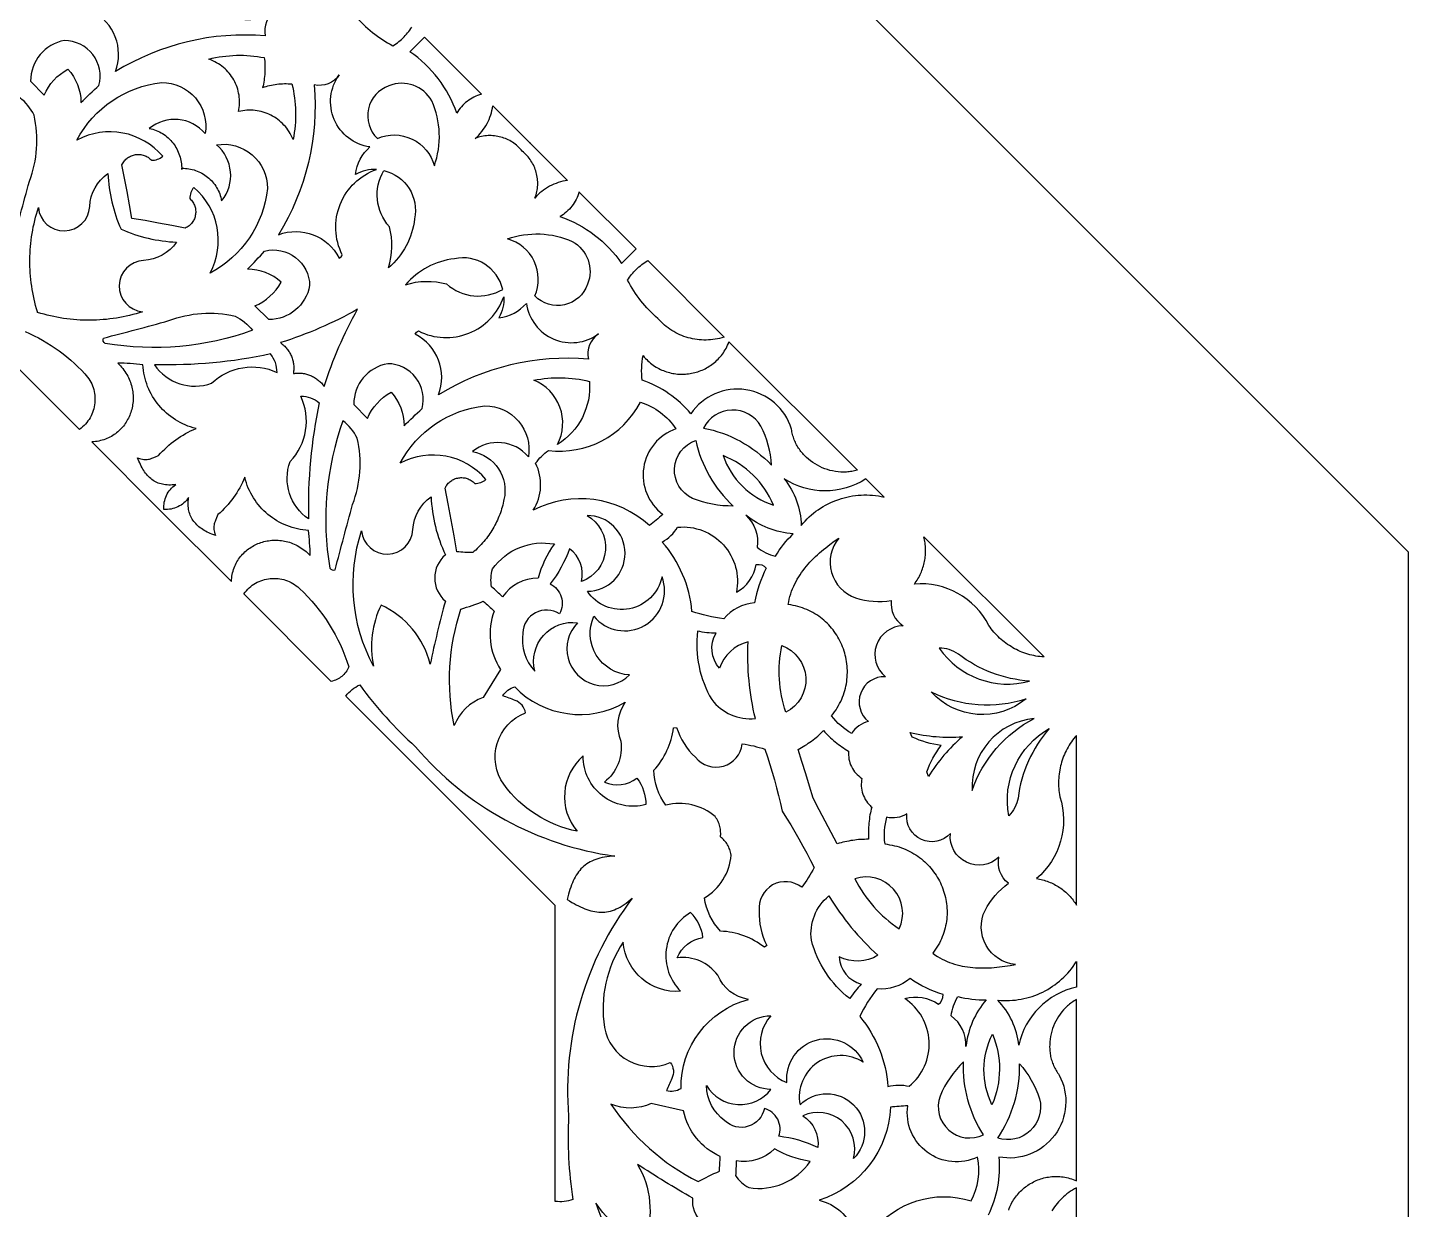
# Model space of a CAD drawing. Extents: x 3927 to 5087, y -513 to 1114.
# Drawn here: x 4796.1 to 5087.4, y 169 to 418.3 of the extents above; entities that cross this region are included whole.
import ezdxf

# ---------------------------------------------------------------- set-up
doc = ezdxf.new("R2010")
doc.units = 0
doc.layers.add('LAYER_1', color=18, linetype='CONTINUOUS')

msp = doc.modelspace()

# ---------------------------------------------------------------- linework, layer by layer
at = {"layer": 'LAYER_1'}
for points in [[(4747.65, -512.56), (5087.41, -172.81), (5087.41, 307.68), (4747.65, 647.44), (4267.16, 647.44), (3927.41, 307.68), (3927.41, -172.81), (4267.16, -512.56)], [(4902.07, 393.93), (4902.2, 393.86), (4902.34, 393.74), (4910, 386.07), (4909.5, 386), (4909.01, 385.9), (4908.53, 385.78), (4908.05, 385.64), (4907.58, 385.47), (4907.11, 385.29), (4906.66, 385.08), (4906.22, 384.86), (4905.78, 384.61), (4905.36, 384.35), (4904.95, 384.06), (4904.55, 383.76), (4904.17, 383.44), (4903.8, 383.1), (4903.45, 382.74), (4903.11, 382.37), (4903.23, 382.7), (4903.34, 383.04), (4903.43, 383.38), (4903.51, 383.72), (4903.57, 384.06), (4903.63, 384.4), (4903.66, 384.75), (4903.69, 385.09), (4903.69, 385.43), (4903.69, 385.77), (4903.67, 386.11), (4903.64, 386.45), (4903.6, 386.79), (4903.54, 387.12), (4903.47, 387.45), (4903.38, 387.78), (4903.29, 388.11), (4903.18, 388.43), (4903.06, 388.74), (4902.93, 389.06), (4902.78, 389.36), (4902.62, 389.66), (4902.45, 389.96), (4902.27, 390.25), (4902.08, 390.53), (4901.87, 390.8), (4901.65, 391.07), (4901.43, 391.33), (4901.19, 391.58), (4900.93, 391.82), (4900.67, 392.05), (4900.4, 392.28), (4900.18, 392.55), (4899.94, 392.81), (4899.7, 393.06), (4899.45, 393.3), (4899.19, 393.52), (4898.93, 393.74), (4898.65, 393.94), (4898.37, 394.13), (4898.08, 394.31), (4897.79, 394.48), (4897.49, 394.64), (4897.18, 394.79), (4896.87, 394.92), (4896.56, 395.04), (4896.24, 395.15), (4895.91, 395.24), (4895.59, 395.32), (4895.26, 395.39), (4894.92, 395.45), (4894.59, 395.49), (4894.25, 395.53), (4893.91, 395.54), (4893.57, 395.55), (4893.23, 395.54), (4892.89, 395.51), (4892.55, 395.48), (4892.2, 395.43), (4891.86, 395.36), (4891.52, 395.28), (4891.19, 395.19), (4890.85, 395.08), (4890.52, 394.96), (4890.89, 395.3), (4891.25, 395.65), (4891.59, 396.02), (4891.91, 396.41), (4892.21, 396.8), (4892.49, 397.21), (4892.76, 397.63), (4893, 398.07), (4893.23, 398.51), (4893.44, 398.96), (4893.62, 399.43), (4893.78, 399.9), (4893.93, 400.38), (4894.05, 400.86), (4894.14, 401.36), (4894.22, 401.86), (4901.89, 394.19), (4902.01, 394.06)], [(4852.14, 345.34), (4852.38, 345.38), (4852.61, 345.4), (4852.85, 345.42), (4853.08, 345.43), (4853.32, 345.43), (4853.55, 345.42), (4853.78, 345.41), (4854.01, 345.39), (4854.24, 345.35), (4854.47, 345.32), (4854.7, 345.27), (4854.92, 345.21), (4855.14, 345.15), (4855.36, 345.08), (4855.58, 345), (4855.79, 344.92), (4856, 344.83), (4856.21, 344.73), (4856.41, 344.62), (4856.61, 344.51), (4856.81, 344.38), (4857, 344.26), (4857.19, 344.12), (4857.38, 343.98), (4857.55, 343.83), (4857.73, 343.68), (4857.9, 343.52), (4858.06, 343.35), (4858.22, 343.17), (4858.37, 342.99), (4858.52, 342.81), (4858.66, 342.61), (4859, 343.67), (4859.35, 344.73), (4859.72, 345.78), (4860.1, 346.82), (4860.5, 347.86), (4860.9, 348.89), (4861.32, 349.92), (4861.76, 350.95), (4862.21, 351.96), (4862.67, 352.97), (4863.14, 353.98), (4863.63, 354.98), (4864.13, 355.97), (4864.64, 356.96), (4865.17, 357.94), (4865.71, 358.91), (4864.73, 358.37), (4863.75, 357.84), (4862.77, 357.33), (4861.78, 356.83), (4860.78, 356.34), (4859.77, 355.87), (4858.76, 355.41), (4857.74, 354.96), (4856.72, 354.53), (4855.69, 354.1), (4854.66, 353.7), (4853.62, 353.3), (4852.58, 352.92), (4851.53, 352.55), (4850.47, 352.2), (4849.41, 351.86), (4849.6, 351.72), (4849.79, 351.57), (4849.97, 351.42), (4850.15, 351.26), (4850.31, 351.1), (4850.48, 350.93), (4850.63, 350.76), (4850.78, 350.58), (4850.92, 350.39), (4851.05, 350.21), (4851.18, 350.01), (4851.3, 349.82), (4851.42, 349.62), (4851.52, 349.41), (4851.62, 349.2), (4851.72, 348.99), (4851.8, 348.78), (4851.88, 348.56), (4851.95, 348.34), (4852.01, 348.12), (4852.07, 347.9), (4852.11, 347.67), (4852.15, 347.44), (4852.18, 347.22), (4852.21, 346.98), (4852.22, 346.75), (4852.23, 346.52), (4852.23, 346.28), (4852.22, 346.05), (4852.2, 345.81), (4852.18, 345.58)], [(4824.33, 316.19), (4839.06, 301.46), (4839.09, 301.85), (4839.13, 302.22), (4839.18, 302.6), (4839.25, 302.96), (4839.33, 303.32), (4839.43, 303.67), (4839.53, 304.01), (4839.65, 304.34), (4839.78, 304.67), (4839.92, 304.99), (4840.08, 305.3), (4840.24, 305.6), (4840.42, 305.89), (4840.6, 306.17), (4840.8, 306.45), (4841, 306.72), (4841.21, 306.97), (4841.44, 307.22), (4841.67, 307.46), (4841.9, 307.69), (4842.15, 307.91), (4842.41, 308.13), (4842.67, 308.33), (4842.94, 308.52), (4843.21, 308.7), (4843.49, 308.87), (4843.78, 309.04), (4844.08, 309.19), (4844.37, 309.33), (4844.68, 309.46), (4844.99, 309.58), (4845.3, 309.69), (4845.62, 309.79), (4845.94, 309.88), (4846.26, 309.96), (4846.59, 310.03), (4846.92, 310.08), (4847.25, 310.13), (4847.58, 310.16), (4847.92, 310.18), (4848.26, 310.19), (4848.6, 310.19), (4848.94, 310.17), (4849.28, 310.15), (4849.62, 310.11), (4849.96, 310.06), (4850.3, 310), (4850.64, 309.92), (4850.98, 309.83), (4851.31, 309.73), (4851.65, 309.62), (4851.98, 309.5), (4852.31, 309.36), (4852.64, 309.2), (4852.96, 309.04), (4853.28, 308.86), (4853.6, 308.67), (4853.92, 308.46), (4854.23, 308.24), (4854.53, 308.01), (4854.83, 307.76), (4855.12, 307.5), (4855.41, 307.22), (4855.7, 306.93), (4855.68, 307.6), (4855.66, 308.26), (4855.62, 308.93), (4855.58, 309.6), (4855.53, 310.26), (4855.48, 310.93), (4855.41, 311.59), (4855.33, 312.26), (4854.74, 312.3), (4854.15, 312.36), (4853.57, 312.46), (4852.99, 312.57), (4852.42, 312.71), (4851.86, 312.87), (4851.3, 313.05), (4850.76, 313.25), (4850.22, 313.48), (4849.69, 313.73), (4849.18, 313.99), (4848.68, 314.28), (4848.18, 314.59), (4847.71, 314.91), (4847.24, 315.26), (4846.79, 315.62), (4846.35, 316), (4845.93, 316.39), (4845.52, 316.81), (4845.13, 317.24), (4844.75, 317.68), (4844.39, 318.14), (4844.05, 318.61), (4843.73, 319.1), (4843.43, 319.6), (4843.14, 320.12), (4842.88, 320.64), (4842.64, 321.18), (4842.42, 321.73), (4842.22, 322.29), (4842.04, 322.87), (4841.89, 323.45), (4841.64, 322.88), (4841.38, 322.33), (4841.11, 321.78), (4840.82, 321.24), (4840.51, 320.71), (4840.19, 320.19), (4839.85, 319.68), (4839.51, 319.18), (4839.14, 318.69), (4838.77, 318.21), (4838.37, 317.74), (4837.97, 317.28), (4837.55, 316.84), (4837.12, 316.4), (4836.68, 315.98), (4836.23, 315.57), (4835.95, 314.91), (4835.71, 314.35), (4835.61, 314.1), (4835.53, 313.86), (4835.46, 313.63), (4835.41, 313.4), (4835.38, 313.17), (4835.36, 312.93), (4835.36, 312.68), (4835.39, 312.42), (4835.43, 312.14), (4835.5, 311.84), (4835.59, 311.5), (4835.71, 311.14), (4835.34, 311.28), (4834.97, 311.43), (4834.62, 311.58), (4834.28, 311.73), (4833.95, 311.9), (4833.63, 312.07), (4833.33, 312.24), (4833.03, 312.43), (4832.75, 312.62), (4832.48, 312.81), (4832.23, 313.02), (4831.98, 313.23), (4831.75, 313.45), (4831.53, 313.67), (4831.33, 313.91), (4831.14, 314.15), (4830.96, 314.4), (4830.8, 314.65), (4830.65, 314.92), (4830.51, 315.19), (4830.39, 315.48), (4830.29, 315.77), (4830.19, 316.07), (4830.12, 316.38), (4830.05, 316.69), (4830.01, 317.02), (4829.98, 317.36), (4829.96, 317.71), (4829.96, 318.06), (4829.97, 318.43), (4830, 318.8), (4830.05, 319.19), (4829.82, 318.88), (4829.58, 318.58), (4829.32, 318.3), (4829.04, 318.05), (4828.74, 317.81), (4828.44, 317.59), (4828.12, 317.4), (4827.78, 317.23), (4827.44, 317.08), (4827.09, 316.95), (4826.72, 316.85), (4826.35, 316.76), (4825.98, 316.71), (4825.6, 316.67), (4825.21, 316.66), (4824.82, 316.68), (4824.81, 317.07), (4824.82, 317.45), (4824.85, 317.83), (4824.91, 318.21), (4824.99, 318.58), (4825.1, 318.94), (4825.23, 319.29), (4825.38, 319.64), (4825.55, 319.97), (4825.74, 320.29), (4825.96, 320.6), (4826.19, 320.89), (4826.45, 321.17), (4826.73, 321.43), (4827.02, 321.68), (4827.34, 321.9), (4826.95, 321.86), (4826.58, 321.83), (4826.21, 321.81), (4825.85, 321.81), (4825.51, 321.83), (4825.17, 321.86), (4824.84, 321.91), (4824.52, 321.97), (4824.22, 322.05), (4823.91, 322.14), (4823.62, 322.24), (4823.34, 322.37), (4823.07, 322.5), (4822.8, 322.65), (4822.54, 322.81), (4822.3, 322.99), (4822.05, 323.18), (4821.82, 323.39), (4821.59, 323.6), (4821.38, 323.83), (4821.17, 324.08), (4820.96, 324.33), (4820.76, 324.6), (4820.57, 324.88), (4820.39, 325.18), (4820.22, 325.48), (4820.05, 325.8), (4819.88, 326.13), (4819.72, 326.47), (4819.57, 326.83), (4819.43, 327.19), (4819.29, 327.56), (4819.65, 327.45), (4819.98, 327.35), (4820.29, 327.29), (4820.57, 327.24), (4820.83, 327.22), (4821.08, 327.21), (4821.31, 327.23), (4821.55, 327.26), (4821.78, 327.31), (4822.01, 327.38), (4822.25, 327.47), (4822.5, 327.56), (4823.06, 327.8), (4823.72, 328.08), (4824.13, 328.53), (4824.55, 328.98), (4824.99, 329.41), (4825.43, 329.82), (4825.89, 330.23), (4826.36, 330.62), (4826.84, 330.99), (4827.33, 331.36), (4827.83, 331.71), (4828.34, 332.04), (4828.86, 332.36), (4829.39, 332.67), (4829.93, 332.96), (4830.47, 333.23), (4831.03, 333.5), (4831.6, 333.74), (4831.01, 333.89), (4830.44, 334.07), (4829.88, 334.27), (4829.33, 334.49), (4828.79, 334.73), (4828.26, 335), (4827.75, 335.28), (4827.25, 335.58), (4826.76, 335.91), (4826.29, 336.25), (4825.83, 336.6), (4825.38, 336.98), (4824.95, 337.37), (4824.54, 337.78), (4824.15, 338.2), (4823.77, 338.64), (4823.4, 339.09), (4823.06, 339.56), (4822.74, 340.04), (4822.43, 340.53), (4822.14, 341.03), (4821.87, 341.55), (4821.63, 342.07), (4821.4, 342.61), (4821.2, 343.15), (4821.01, 343.71), (4820.85, 344.27), (4820.72, 344.84), (4820.6, 345.42), (4820.51, 346), (4820.45, 346.59), (4820.41, 347.19), (4819.74, 347.26), (4819.08, 347.33), (4818.41, 347.39), (4817.74, 347.43), (4817.08, 347.48), (4816.41, 347.51), (4815.75, 347.53), (4815.08, 347.55), (4815.37, 347.27), (4815.65, 346.98), (4815.91, 346.68), (4816.16, 346.38), (4816.39, 346.08), (4816.61, 345.77), (4816.81, 345.45), (4817.01, 345.14), (4817.19, 344.82), (4817.35, 344.49), (4817.5, 344.16), (4817.64, 343.83), (4817.77, 343.5), (4817.88, 343.17), (4817.98, 342.83), (4818.07, 342.49), (4818.15, 342.15), (4818.21, 341.81), (4818.26, 341.47), (4818.3, 341.13), (4818.32, 340.79), (4818.34, 340.45), (4818.34, 340.11), (4818.33, 339.77), (4818.31, 339.44), (4818.27, 339.1), (4818.23, 338.77), (4818.17, 338.44), (4818.11, 338.11), (4818.03, 337.79), (4817.94, 337.47), (4817.84, 337.15), (4817.73, 336.84), (4817.61, 336.53), (4817.48, 336.23), (4817.34, 335.93), (4817.18, 335.63), (4817.02, 335.35), (4816.85, 335.07), (4816.67, 334.79), (4816.48, 334.52), (4816.27, 334.26), (4816.06, 334), (4815.84, 333.76), (4815.61, 333.52), (4815.37, 333.29), (4815.12, 333.07), (4814.86, 332.85), (4814.6, 332.65), (4814.32, 332.45), (4814.04, 332.27), (4813.75, 332.09), (4813.44, 331.93), (4813.13, 331.78), (4812.82, 331.63), (4812.49, 331.5), (4812.16, 331.39), (4811.82, 331.28), (4811.47, 331.18), (4811.11, 331.1), (4810.74, 331.03), (4810.37, 330.98), (4809.99, 330.94), (4809.61, 330.91)], [(4961.79, 255.72), (4961.02, 258.3), (4960.24, 260.88), (4959.44, 263.46), (4958.63, 266.03), (4959, 266.23), (4959.37, 266.43), (4959.73, 266.64), (4960.09, 266.86), (4960.45, 267.08), (4960.79, 267.32), (4961.14, 267.56), (4961.48, 267.8), (4961.81, 268.05), (4962.14, 268.31), (4962.46, 268.58), (4962.78, 268.85), (4963.09, 269.13), (4963.39, 269.42), (4963.69, 269.71), (4963.99, 270.01), (4964.28, 269.69), (4964.57, 269.38), (4964.88, 269.07), (4965.18, 268.77), (4965.5, 268.48), (4965.81, 268.19), (4966.14, 267.91), (4966.47, 267.64), (4966.8, 267.37), (4967.14, 267.1), (4967.49, 266.85), (4967.84, 266.6), (4968.19, 266.36), (4968.55, 266.12), (4968.92, 265.9), (4969.29, 265.68), (4969.27, 265.46), (4969.26, 265.25), (4969.27, 264.82), (4969.31, 264.4), (4969.37, 263.98), (4969.46, 263.57), (4969.58, 263.17), (4969.73, 262.78), (4969.9, 262.4), (4970.1, 262.03), (4970.32, 261.68), (4970.56, 261.34), (4970.83, 261.02), (4971.12, 260.72), (4971.43, 260.43), (4971.76, 260.17), (4972.11, 259.92), (4972.03, 259.51), (4971.99, 259.09), (4971.97, 258.67), (4971.98, 258.25), (4972.02, 257.84), (4972.09, 257.42), (4972.18, 257.02), (4972.3, 256.62), (4972.45, 256.23), (4972.62, 255.86), (4972.82, 255.49), (4973.04, 255.13), (4973.29, 254.79), (4973.56, 254.47), (4973.71, 254.32), (4973.86, 254.17), (4974.02, 254.02), (4974.18, 253.88), (4974.08, 253.46), (4973.98, 253.04), (4973.89, 252.62), (4973.81, 252.2), (4973.74, 251.78), (4973.68, 251.35), (4973.62, 250.93), (4973.57, 250.5), (4973.54, 250.07), (4973.51, 249.64), (4973.48, 249.22), (4973.47, 248.79), (4973.47, 248.36), (4973.47, 247.93), (4973.48, 247.5), (4973.5, 247.07), (4973.08, 247.07), (4972.66, 247.06), (4972.25, 247.05), (4971.83, 247.03), (4971.41, 247), (4970.99, 246.96), (4970.58, 246.91), (4970.16, 246.85), (4969.75, 246.79), (4969.34, 246.71), (4968.93, 246.63), (4968.52, 246.54), (4968.11, 246.44), (4967.7, 246.33), (4967.3, 246.22), (4966.9, 246.09), (4965.64, 248.51), (4964.36, 250.92), (4963.08, 253.32)], [(4988.81, 266.85), (4988.03, 266.97), (4987.25, 267.12), (4986.48, 267.31), (4985.72, 267.52), (4984.96, 267.75), (4984.21, 268.02), (4983.47, 268.31), (4982.73, 268.64), (4982.27, 269.59), (4982.95, 269.44), (4983.64, 269.3), (4984.32, 269.17), (4985.01, 269.05), (4985.7, 268.95), (4986.39, 268.87), (4987.08, 268.79), (4987.78, 268.73), (4988.47, 268.68), (4989.16, 268.65), (4989.85, 268.63), (4990.55, 268.62), (4991.24, 268.62), (4991.93, 268.64), (4992.63, 268.67), (4993.32, 268.71), (4992.8, 268.26), (4992.29, 267.79), (4991.78, 267.31), (4991.29, 266.83), (4990.81, 266.33), (4990.33, 265.83), (4989.87, 265.31), (4989.41, 264.79), (4988.97, 264.26), (4988.53, 263.71), (4988.11, 263.17), (4987.69, 262.61), (4987.28, 262.04), (4986.89, 261.47), (4986.51, 260.88), (4986.13, 260.29), (4985.78, 261.29), (4986.07, 262.04), (4986.39, 262.77), (4986.73, 263.49), (4987.1, 264.19), (4987.49, 264.88), (4987.91, 265.55), (4988.34, 266.21)]]:
    msp.add_lwpolyline(points, close=True, dxfattribs=at)
for points in [[(4827.33, 425.32, 0.190741), (4833.12, 428.34, 0.566428), (4848.33, 421.89, 0.30721), (4846.21, 416.59, 0.16029), (4814.59, 409.04, 0.380582), (4809.68, 421.84, -0.285714), (4810.35, 422.51, 0.451873), (4828.35, 429.73, -0.142336)], [(4807.32, 402.52, -0.013484), (4811.13, 406.13, 0.488168), (4803.86, 415.61, 0.365052), (4796.7, 407.03), (4799.56, 404.05, -0.168582), (4804.58, 409.59, -0.182959)], [(4891.81, 404.26), (4891.41, 404.14), (4891.01, 404), (4890.62, 403.84), (4890.24, 403.66), (4889.87, 403.46), (4889.51, 403.25), (4889.16, 403.02), (4888.82, 402.77), (4888.49, 402.51), (4888.18, 402.23), (4887.88, 401.94), (4887.6, 401.63), (4887.33, 401.31), (4887.07, 400.97), (4886.83, 400.62), (4886.61, 400.26, 0.163331), (4876.69, 413.25), (4879.78, 416.29)], [(4840.6, 400.62), (4840.67, 401.06), (4840.73, 401.5), (4840.77, 401.93), (4840.79, 402.37), (4840.79, 402.8), (4840.77, 403.23), (4840.74, 403.66), (4840.68, 404.09), (4840.6, 404.51), (4840.51, 404.92), (4840.4, 405.33), (4840.27, 405.74), (4840.12, 406.14), (4839.95, 406.53), (4839.77, 406.91), (4839.57, 407.29), (4839.35, 407.65), (4839.12, 408.01), (4838.87, 408.36), (4838.61, 408.69), (4838.33, 409.02), (4838.03, 409.33), (4837.72, 409.63), (4837.4, 409.92), (4837.06, 410.19), (4836.7, 410.45), (4836.34, 410.7), (4835.95, 410.93), (4835.56, 411.14), (4835.15, 411.34), (4834.73, 411.52), (4834.29, 411.68, -0.110537), (4846.01, 412), (4846.05, 411.62), (4846.09, 411.24), (4846.12, 410.85), (4846.14, 410.46), (4846.15, 410.05), (4846.15, 409.65), (4846.14, 409.24), (4846.12, 408.83), (4846.09, 408.42), (4846.06, 408.02), (4846.01, 407.61), (4845.96, 407.21), (4845.9, 406.82), (4845.82, 406.43), (4845.74, 406.05), (4845.65, 405.68), (4846.02, 405.81), (4846.38, 405.92), (4846.76, 406.03), (4847.14, 406.13), (4847.52, 406.21), (4847.9, 406.28), (4848.29, 406.35), (4848.67, 406.4), (4849.07, 406.44), (4849.46, 406.47), (4849.85, 406.5), (4850.25, 406.51), (4850.64, 406.51), (4851.04, 406.5), (4851.43, 406.48), (4851.83, 406.45, -0.110537), (4852.08, 394.73), (4851.9, 395.16), (4851.7, 395.58), (4851.48, 395.98), (4851.24, 396.36), (4850.99, 396.74), (4850.73, 397.1), (4850.45, 397.44), (4850.15, 397.77), (4849.84, 398.09), (4849.52, 398.39), (4849.19, 398.68), (4848.85, 398.94), (4848.49, 399.2), (4848.13, 399.44), (4847.75, 399.66), (4847.37, 399.86), (4846.98, 400.05), (4846.58, 400.22), (4846.18, 400.37), (4845.77, 400.5), (4845.35, 400.62), (4844.93, 400.72), (4844.5, 400.8), (4844.07, 400.86), (4843.64, 400.9), (4843.21, 400.92), (4842.77, 400.92), (4842.34, 400.9), (4841.9, 400.86), (4841.46, 400.8), (4841.03, 400.72)], [(4865.27, 387.37, -0.190741), (4868.29, 393.16, -0.566428), (4861.84, 408.37, -0.30721), (4856.55, 406.26, -0.16029), (4848.99, 374.63, -0.380582), (4861.8, 369.72, 0.285714), (4862.47, 370.4, -0.451873), (4869.69, 388.4, 0.142336)], [(4828.62, 388.65), (4829, 388.65), (4829.37, 388.63), (4829.74, 388.6), (4830.1, 388.55), (4830.47, 388.48), (4830.82, 388.4), (4831.18, 388.31), (4831.52, 388.19), (4831.86, 388.07), (4832.2, 387.93), (4832.53, 387.77), (4832.85, 387.6), (4833.16, 387.42), (4833.46, 387.22), (4833.76, 387.01), (4834.05, 386.79), (4834.32, 386.56), (4834.59, 386.31), (4834.85, 386.06), (4835.09, 385.79), (4835.32, 385.51), (4835.55, 385.22), (4835.76, 384.91), (4835.95, 384.6), (4836.14, 384.28), (4836.3, 383.95), (4836.46, 383.61), (4836.6, 383.26), (4836.72, 382.9), (4836.83, 382.53), (4836.93, 382.16), (4837, 381.78, 0.410285), (4835.92, 393.59, -0.467604), (4846.67, 384.41, -0.250469), (4834.56, 366.54, 0.353746), (4831.15, 384.61, 0.182927), (4830.29, 382.27), (4830.47, 382.1), (4830.63, 381.91), (4830.79, 381.72), (4830.93, 381.52), (4831.05, 381.32), (4831.16, 381.11), (4831.25, 380.9), (4831.33, 380.68), (4831.4, 380.46), (4831.46, 380.24), (4831.5, 380.02), (4831.52, 379.79), (4831.53, 379.56), (4831.53, 379.34), (4831.52, 379.11), (4831.49, 378.89), (4831.45, 378.66), (4831.4, 378.44), (4831.33, 378.23), (4831.25, 378.01), (4831.16, 377.81), (4831.05, 377.6), (4830.93, 377.41), (4830.8, 377.22), (4830.66, 377.03), (4830.51, 376.86), (4830.34, 376.69), (4830.16, 376.54), (4829.97, 376.39), (4829.77, 376.25), (4829.55, 376.13), (4829.33, 376.02), (4826.52, 376.57), (4823.71, 377.1), (4820.9, 377.61), (4818.08, 378.09), (4818.08, 378.08), (4817.58, 380.91), (4817.06, 383.74), (4816.53, 386.56), (4815.97, 389.37), (4816.09, 389.6), (4816.21, 389.81), (4816.35, 390.01), (4816.49, 390.2), (4816.65, 390.38), (4816.82, 390.55), (4816.99, 390.7), (4817.17, 390.85), (4817.36, 390.98), (4817.56, 391.09), (4817.76, 391.2), (4817.97, 391.29), (4818.18, 391.37), (4818.4, 391.44), (4818.62, 391.49), (4818.84, 391.53), (4819.07, 391.56), (4819.29, 391.58), (4819.52, 391.58), (4819.75, 391.56), (4819.97, 391.54), (4820.2, 391.5), (4820.42, 391.45), (4820.64, 391.38), (4820.86, 391.3), (4821.07, 391.2), (4821.28, 391.09), (4821.48, 390.97), (4821.68, 390.83), (4821.87, 390.68), (4822.05, 390.51), (4822.23, 390.33, 0.182927), (4824.57, 391.19, 0.353746), (4806.49, 394.6, -0.250469), (4824.36, 406.72, -0.467604), (4833.55, 395.96, 0.410285), (4821.73, 397.05), (4822.12, 396.97), (4822.49, 396.88), (4822.86, 396.76), (4823.22, 396.63), (4823.57, 396.49), (4823.91, 396.33), (4824.24, 396.15), (4824.56, 395.96), (4824.87, 395.76), (4825.17, 395.54), (4825.46, 395.31), (4825.74, 395.06), (4826.01, 394.81), (4826.27, 394.54), (4826.51, 394.26), (4826.75, 393.98), (4826.97, 393.68), (4827.17, 393.37), (4827.37, 393.06), (4827.55, 392.73), (4827.72, 392.4), (4827.87, 392.07), (4828.01, 391.72), (4828.14, 391.37), (4828.25, 391.02), (4828.35, 390.66), (4828.43, 390.29), (4828.49, 389.93), (4828.54, 389.56), (4828.57, 389.18), (4828.59, 388.81), (4828.59, 388.43), (4828.59, 388.43)], [(4872.31, 406.07, 0.555806), (4869.86, 394.95, -0.456437), (4881.89, 389.18, 0.190546), (4881.37, 402.85, 0.376379)], [(4797.42, 399.88, 0.115328), (4794.41, 403.57, 0.128981), (4791.65, 372.5, 0.4), (4792.78, 372.12, -0.004418), (4796.45, 385.9, 0.149279)], [(4798.14, 358.36), (4797.95, 359.03), (4797.76, 359.71), (4797.59, 360.38), (4797.43, 361.06), (4797.29, 361.74), (4797.15, 362.42), (4797.03, 363.11), (4796.93, 363.8), (4796.83, 364.49), (4796.75, 365.18), (4796.69, 365.87), (4796.63, 366.56), (4796.59, 367.25), (4796.57, 367.95), (4796.55, 368.64), (4796.55, 369.34), (4796.56, 370.03), (4796.59, 370.73), (4796.63, 371.42), (4796.68, 372.12), (4796.74, 372.81), (4796.82, 373.51), (4796.91, 374.2), (4797.02, 374.89), (4797.14, 375.58), (4797.27, 376.27), (4797.42, 376.95), (4797.57, 377.64), (4797.75, 378.32), (4797.93, 379), (4798.13, 379.68), (4798.34, 380.36, 0.930701), (4809.17, 380.6, -0.229894), (4813.01, 387.54), (4813.05, 386.79), (4813.12, 386.03), (4813.19, 385.27), (4813.29, 384.52), (4813.4, 383.77), (4813.54, 383.02), (4813.68, 382.28), (4813.85, 381.54), (4814.03, 380.8), (4814.23, 380.07), (4814.45, 379.34), (4814.68, 378.62), (4814.93, 377.91), (4815.2, 377.2), (4815.48, 376.49), (4815.78, 375.8), (4816.48, 375.5), (4817.18, 375.22), (4817.89, 374.96), (4818.6, 374.71), (4819.32, 374.48), (4820.05, 374.27), (4820.78, 374.07), (4821.51, 373.89), (4822.25, 373.72), (4822.99, 373.58), (4823.74, 373.45), (4824.48, 373.33), (4825.23, 373.24), (4825.99, 373.16), (4826.74, 373.1), (4827.5, 373.05, -0.229894), (4820.55, 369.22, 0.930701), (4820.31, 358.39), (4819.63, 358.17), (4818.95, 357.97), (4818.27, 357.79), (4817.58, 357.61), (4816.89, 357.45), (4816.2, 357.31), (4815.51, 357.18), (4814.81, 357.06), (4814.12, 356.95), (4813.42, 356.86), (4812.72, 356.78), (4812.02, 356.72), (4811.32, 356.67), (4810.63, 356.63), (4809.93, 356.6), (4809.23, 356.59), (4808.53, 356.6), (4807.83, 356.61), (4807.13, 356.64), (4806.43, 356.68), (4805.73, 356.74), (4805.04, 356.81), (4804.34, 356.89), (4803.65, 356.99), (4802.96, 357.1), (4802.27, 357.22), (4801.58, 357.35), (4800.9, 357.5), (4800.22, 357.66), (4799.54, 357.84), (4798.86, 358.03), (4798.19, 358.23)], [(4871.25, 388.17, -0.409539), (4877.7, 377.96, -0.189822), (4872.22, 367.66, 0.146101), (4872.41, 376.32, -0.329208)], [(4912.41, 383.67), (4912.29, 383.26), (4912.15, 382.86), (4911.99, 382.47), (4911.81, 382.09), (4911.61, 381.72), (4911.4, 381.36), (4911.17, 381.01), (4910.92, 380.67), (4910.66, 380.35), (4910.38, 380.03), (4910.08, 379.73), (4909.78, 379.45), (4909.45, 379.18), (4909.12, 378.92), (4908.77, 378.69), (4908.4, 378.46, -0.163331), (4921.4, 368.54), (4924.44, 371.63)], [(4914.22, 364.17, -0.555806), (4903.1, 361.71, 0.456437), (4897.32, 373.74, -0.190546), (4911, 373.23, -0.376379)], [(4842.47, 367.37, 0.013484), (4846.08, 371.17, -0.488168), (4855.57, 363.9, -0.365052), (4846.99, 356.74), (4844, 359.6, 0.168582), (4849.55, 364.62, 0.182959)], [(4896.31, 363.11, 0.409539), (4886.11, 369.56, 0.189822), (4875.81, 364.07, -0.146101), (4884.47, 364.26, 0.329208)], [(4926.92, 369.16), (4943.04, 353.03), (4942.57, 352.89), (4942.09, 352.77), (4941.62, 352.67), (4941.14, 352.58), (4940.66, 352.51), (4940.18, 352.46), (4939.7, 352.43), (4939.22, 352.41), (4938.75, 352.41), (4938.27, 352.43), (4937.8, 352.47), (4937.32, 352.52), (4936.85, 352.59), (4936.39, 352.68), (4935.92, 352.78), (4935.47, 352.9), (4935.01, 353.04), (4934.56, 353.19), (4934.12, 353.36), (4933.68, 353.54), (4933.25, 353.74), (4932.83, 353.96), (4932.41, 354.19), (4932, 354.44), (4931.6, 354.7), (4931.21, 354.98), (4930.82, 355.27), (4930.45, 355.58), (4930.09, 355.91), (4929.73, 356.24), (4929.39, 356.6), (4929.06, 356.96, -0.092198), (4922.65, 365.02), (4922.85, 365.34), (4923.06, 365.65), (4923.28, 365.95), (4923.51, 366.25), (4923.75, 366.54), (4924, 366.82), (4924.26, 367.09), (4924.52, 367.36), (4924.79, 367.62), (4925.07, 367.86), (4925.36, 368.1), (4925.66, 368.33), (4925.96, 368.55), (4926.27, 368.77), (4926.59, 368.97)], [(4895.52, 357.13, 0.190741), (4901.31, 360.15, 0.566428), (4916.52, 353.7, 0.30721), (4914.4, 348.4, 0.16029), (4882.78, 340.85, 0.380582), (4877.87, 353.65, -0.285714), (4878.54, 354.32, 0.451873), (4896.55, 361.54, -0.142336)], [(4839.83, 357.46, -0.115328), (4843.53, 354.46, -0.128981), (4812.45, 351.69, -0.4), (4812.08, 352.82, 0.004418), (4825.85, 356.5, -0.149279)], [(4944.06, 352.01), (4971.14, 324.94), (4970.85, 324.86), (4970.56, 324.8), (4970.27, 324.74), (4969.98, 324.68), (4969.69, 324.64), (4969.4, 324.61), (4969.11, 324.58), (4968.82, 324.56), (4968.53, 324.55), (4968.23, 324.55), (4967.94, 324.55), (4967.65, 324.56), (4967.08, 324.61), (4966.5, 324.68), (4965.93, 324.79), (4965.37, 324.92), (4964.82, 325.08), (4964.27, 325.27), (4963.74, 325.48), (4963.22, 325.72), (4962.71, 325.98), (4962.21, 326.27), (4961.73, 326.58), (4961.27, 326.91), (4960.82, 327.27), (4960.4, 327.65), (4959.99, 328.05), (4959.8, 328.25), (4959.61, 328.47), (4959.42, 328.68), (4959.25, 328.9), (4959.08, 329.13), (4958.91, 329.36), (4958.75, 329.6), (4958.6, 329.84), (4958.46, 330.08), (4958.32, 330.33), (4958.19, 330.59), (4958.06, 330.84), (4957.95, 331.1), (4957.84, 331.37), (4957.74, 331.64), (4957.64, 331.91), (4957.56, 332.19), (4957.48, 332.47), (4957.41, 332.76), (4957.35, 333.04), (4957.3, 333.34), (4957.26, 333.63, 0.629529), (4936.01, 336.84, 0.138658), (4925.75, 343.93, -0.080822), (4925.94, 349.13), (4926.19, 348.83), (4926.44, 348.55), (4926.7, 348.28), (4926.96, 348.03), (4927.23, 347.78), (4927.51, 347.55), (4927.79, 347.32), (4928.08, 347.11), (4928.37, 346.91), (4928.67, 346.72), (4928.97, 346.55), (4929.28, 346.38), (4929.59, 346.23), (4929.9, 346.08), (4930.22, 345.95), (4930.54, 345.83), (4930.86, 345.72), (4931.19, 345.62), (4931.52, 345.53), (4931.85, 345.45), (4932.18, 345.38), (4932.51, 345.32), (4932.84, 345.28), (4933.18, 345.24), (4933.51, 345.22), (4933.85, 345.2), (4934.18, 345.2), (4934.52, 345.21), (4934.85, 345.22), (4935.19, 345.25), (4935.52, 345.29), (4935.85, 345.34), (4936.18, 345.39), (4936.51, 345.46), (4936.83, 345.54), (4937.16, 345.63), (4937.48, 345.73), (4937.79, 345.84), (4938.11, 345.96), (4938.42, 346.08), (4938.72, 346.22), (4939.03, 346.37), (4939.32, 346.53), (4939.62, 346.7), (4939.9, 346.87), (4940.19, 347.06), (4940.47, 347.26), (4940.74, 347.46), (4941, 347.68), (4941.26, 347.9), (4941.51, 348.14), (4941.76, 348.38), (4942, 348.63), (4942.23, 348.89), (4942.45, 349.17), (4942.67, 349.45), (4942.87, 349.73), (4943.07, 350.03), (4943.26, 350.34), (4943.44, 350.66), (4943.61, 350.98), (4943.77, 351.32), (4943.92, 351.66)], [(4822.82, 347.21, 0.343348), (4834.9, 343.31, -0.30826), (4848.71, 345.57, 0.170224), (4847.32, 349.47, -0.060362)], [(4875.51, 334.33, -0.013484), (4879.32, 337.94, 0.488168), (4872.05, 347.42, 0.365052), (4864.89, 338.84), (4867.75, 335.85, -0.168582), (4872.77, 341.4, -0.182959)], [(4907.86, 330.4, 0.445111), (4902.88, 343.93, -0.110537), (4914.6, 343.68, -0.284998)], [(4855.36, 314.67, -0.343348), (4851.46, 326.75, 0.30826), (4853.72, 340.56, -0.170224), (4857.62, 339.17, 0.060362)], [(4884.16, 321.18), (4884.28, 321.41), (4884.4, 321.62), (4884.54, 321.82), (4884.68, 322.01), (4884.84, 322.19), (4885.01, 322.36), (4885.18, 322.51), (4885.36, 322.66), (4885.55, 322.79), (4885.75, 322.9), (4885.95, 323.01), (4886.16, 323.1), (4886.37, 323.18), (4886.59, 323.25), (4886.81, 323.3), (4887.03, 323.34), (4887.26, 323.37), (4887.48, 323.38), (4887.71, 323.39), (4887.94, 323.37), (4888.16, 323.35), (4888.39, 323.31), (4888.61, 323.25), (4888.83, 323.19), (4889.05, 323.11), (4889.26, 323.01), (4889.47, 322.9), (4889.67, 322.78), (4889.87, 322.64), (4890.06, 322.49), (4890.24, 322.32), (4890.42, 322.14, 0.182927), (4892.76, 323, 0.353746), (4874.69, 326.41, -0.250469), (4892.55, 338.52, -0.467604), (4901.74, 327.77, 0.410285), (4889.92, 328.86, -0.429437), (4896.58, 318.79), (4896.5, 318.38), (4896.41, 317.97), (4896.31, 317.57), (4896.2, 317.17), (4896.08, 316.77), (4895.96, 316.37), (4895.82, 315.98), (4895.68, 315.59), (4895.53, 315.2), (4895.37, 314.82), (4895.21, 314.44), (4895.03, 314.06), (4894.85, 313.69), (4894.66, 313.32), (4894.46, 312.96), (4894.26, 312.6), (4894.04, 312.25), (4893.82, 311.9), (4893.59, 311.56), (4893.36, 311.22), (4893.12, 310.88), (4892.86, 310.55), (4892.61, 310.23), (4892.34, 309.91), (4892.07, 309.6), (4891.79, 309.29), (4891.51, 308.99), (4891.21, 308.69), (4890.91, 308.4), (4890.61, 308.11), (4890.3, 307.84), (4889.98, 307.57, -0.029744), (4886.63, 307.75), (4886.05, 311.12), (4885.45, 314.48), (4884.82, 317.83)], [(4902.77, 316.49, 0.260176), (4903.26, 326.43, -0.071429), (4905.96, 329.12, 0.313845), (4925.36, 339.28, -0.172229), (4932.85, 333.69, 0.598525), (4930.08, 315.63, -0.018892), (4927.29, 313.26, 0.315589)], [(4865.61, 331.69, 0.115328), (4862.6, 335.38, 0.128981), (4859.84, 304.31, 0.4), (4860.97, 303.93, -0.004418), (4864.64, 317.71, 0.149279)], [(4953.03, 326.03, 0.099546), (4950.81, 334.24, 0.591476), (4938.68, 333.85, -0.154799)], [(4944.97, 317.39, -0.099546), (4936.35, 318.98, -0.674396), (4937.05, 331.23, 0.154799)], [(4953.44, 317.59, 0.202648), (4942.8, 328.03, 0.235088)], [(4973.03, 323.04), (4972.96, 323.1, -0.294067), (4955.68, 323.15, -0.165792), (4959.29, 313.28), (4959.69, 313.76), (4960.11, 314.22), (4960.54, 314.66), (4960.99, 315.09), (4961.45, 315.5), (4961.92, 315.89), (4962.4, 316.27), (4962.89, 316.62), (4963.4, 316.96), (4963.92, 317.28), (4964.44, 317.58), (4964.98, 317.86), (4965.52, 318.12), (4966.07, 318.37), (4966.63, 318.59), (4967.2, 318.79), (4967.77, 318.98), (4968.35, 319.14), (4968.93, 319.29), (4969.52, 319.41), (4970.12, 319.52), (4970.72, 319.6), (4971.32, 319.67), (4971.92, 319.71), (4972.53, 319.73), (4973.14, 319.73), (4973.75, 319.71), (4974.36, 319.67), (4974.97, 319.6), (4975.58, 319.52), (4976.19, 319.41), (4976.8, 319.28)], [(4881.02, 284.03, 0.226899), (4870.66, 296.49, 0.168305), (4869.05, 283.61, -0.203895), (4866.53, 312.16, 0.930701), (4877.36, 312.41, -0.229894), (4881.2, 319.35, 0.097316), (4884.21, 307.08, 0.458333), (4884.21, 297.33, 0.01483)], [(4910.44, 308.39, -0.081447), (4906.3, 300.95, -0.43557), (4908.27, 294.65, 0.585279), (4900.56, 290.61, 0.231059), (4903.07, 282.58, -0.528721), (4912.12, 292.77, 1), (4923.1, 281.75, -0.527165), (4915.54, 294.12, 0.846436), (4929.93, 302.44, -0.660776), (4914.17, 299.4, 1), (4914.1, 315.39, -0.639339), (4912.94, 301.45, 0.297019)], [(4953.87, 306.8, -0.071392), (4957.62, 311.52, -0.152277), (4947.61, 315.46, -0.253658), (4949.97, 308.68, 0.106904)], [(4942.94, 293.6, -0.054599), (4936.24, 295.16, 0.157976), (4929.99, 309.78, 0.122041), (4933.22, 312.91, -0.506566), (4945.62, 299.18, 0.229925), (4949.81, 305.08, -0.244526), (4951.93, 304.31, 0.070676), (4949.43, 296.99, 0.194819)], [(4896.25, 298.22, 0.020178), (4893.98, 300.34, -0.115727), (4894.16, 304.11, -0.290286), (4907.21, 309.38, 0.093313), (4903.79, 302.16, 0.250344)], [(4969.97, 269.41, -0.101667), (4965.7, 273.12), (4966.03, 273.54), (4966.34, 273.97), (4966.64, 274.4), (4966.91, 274.84), (4967.17, 275.28), (4967.41, 275.72), (4967.63, 276.17), (4967.84, 276.63), (4968.03, 277.09), (4968.2, 277.55), (4968.36, 278.01), (4968.5, 278.48), (4968.62, 278.94), (4968.73, 279.41), (4968.82, 279.88), (4968.89, 280.35), (4968.95, 280.82), (4968.99, 281.29), (4969.02, 281.76), (4969.04, 282.23), (4969.03, 282.7), (4969.01, 283.17), (4968.98, 283.63), (4968.93, 284.09), (4968.87, 284.55), (4968.8, 285.01), (4968.71, 285.47), (4968.6, 285.92), (4968.48, 286.36), (4968.35, 286.8), (4968.2, 287.24), (4968.04, 287.67), (4967.87, 288.1), (4967.68, 288.52), (4967.48, 288.93), (4967.26, 289.34), (4967.04, 289.74), (4966.8, 290.14), (4966.55, 290.52), (4966.28, 290.9), (4966.01, 291.27), (4965.72, 291.63), (4965.41, 291.98), (4965.1, 292.32), (4964.78, 292.65), (4964.44, 292.97), (4964.09, 293.28), (4963.73, 293.58), (4963.36, 293.87), (4962.98, 294.15), (4962.59, 294.41), (4962.18, 294.67), (4961.77, 294.91), (4961.35, 295.13), (4960.91, 295.34), (4960.47, 295.54), (4960.01, 295.73), (4959.55, 295.9), (4959.07, 296.05), (4958.59, 296.19), (4958.09, 296.31), (4957.59, 296.42), (4957.08, 296.51), (4956.55, 296.59), (4956.66, 297.17), (4956.79, 297.75), (4956.93, 298.31), (4957.1, 298.86), (4957.28, 299.4), (4957.49, 299.93), (4957.71, 300.45), (4957.95, 300.96), (4958.2, 301.46), (4958.47, 301.95), (4958.76, 302.43), (4959.06, 302.9), (4959.38, 303.36), (4959.7, 303.81), (4960.05, 304.25), (4960.4, 304.69), (4960.76, 305.11), (4961.14, 305.53), (4961.53, 305.94), (4961.92, 306.34), (4962.33, 306.73), (4962.74, 307.12), (4963.16, 307.49), (4963.59, 307.87), (4964.03, 308.23), (4964.47, 308.59), (4964.91, 308.94), (4965.37, 309.28), (4966.28, 309.95), (4967.21, 310.6, 0.52106), (4970.78, 297.99, 0.114668), (4978.29, 297.44, 0.284712), (4980.78, 292.12, 0.696648), (4977.05, 281.37, 0.726017), (4973.51, 271.91, 0.20843)], [(4985.18, 310.89), (5010.54, 285.54), (5010.1, 285.57), (5009.66, 285.61), (5009.23, 285.67), (5008.8, 285.74), (5008.37, 285.82), (5007.94, 285.92), (5007.52, 286.02), (5007.11, 286.14), (5006.7, 286.27), (5006.29, 286.41), (5005.88, 286.57), (5005.48, 286.73), (5005.09, 286.91), (5004.7, 287.09), (5004.32, 287.29), (5003.94, 287.5), (5003.57, 287.72), (5003.21, 287.95), (5002.85, 288.19), (5002.5, 288.44), (5002.15, 288.7), (5001.81, 288.97), (5001.48, 289.25), (5001.16, 289.54), (5000.85, 289.84), (5000.54, 290.15), (5000.24, 290.47), (4999.96, 290.8), (4999.67, 291.14), (4999.4, 291.48), (4999.14, 291.84), (4998.89, 292.2, 0.303459), (4983.17, 300.93), (4983.37, 301.2), (4983.56, 301.48), (4983.74, 301.76), (4983.91, 302.04), (4984.08, 302.33), (4984.23, 302.62), (4984.38, 302.91), (4984.52, 303.21), (4984.65, 303.51), (4984.77, 303.82), (4984.88, 304.12), (4984.98, 304.43), (4985.08, 304.74), (4985.16, 305.06), (4985.24, 305.38), (4985.31, 305.69), (4985.37, 306.01), (4985.42, 306.34), (4985.46, 306.66), (4985.5, 306.98), (4985.52, 307.31), (4985.53, 307.63), (4985.54, 307.96), (4985.54, 308.29), (4985.53, 308.61), (4985.5, 308.94), (4985.47, 309.27), (4985.43, 309.59), (4985.39, 309.92), (4985.33, 310.25), (4985.26, 310.57)], [(4841.67, 298.85), (4841.94, 299.2), (4842.22, 299.53), (4842.51, 299.84), (4842.82, 300.13), (4843.14, 300.41), (4843.48, 300.66), (4843.82, 300.89), (4844.18, 301.11), (4844.54, 301.3), (4844.92, 301.47), (4845.3, 301.63), (4845.68, 301.76), (4846.07, 301.87), (4846.47, 301.96), (4846.87, 302.04), (4847.28, 302.09), (4847.68, 302.12), (4848.09, 302.13), (4848.5, 302.12), (4848.91, 302.08), (4849.31, 302.03), (4849.72, 301.96), (4850.12, 301.86), (4850.51, 301.74), (4850.91, 301.6), (4851.29, 301.44), (4851.67, 301.26), (4852.04, 301.05), (4852.41, 300.83), (4852.76, 300.58), (4853.1, 300.31), (4853.44, 300.01, -0.129946), (4863.83, 283.45), (4863.71, 283.16), (4863.56, 282.87), (4863.4, 282.6), (4863.22, 282.34), (4863.03, 282.09), (4862.82, 281.86), (4862.6, 281.64), (4862.37, 281.44), (4862.12, 281.25), (4861.86, 281.07), (4861.6, 280.92), (4861.32, 280.78), (4861.03, 280.66), (4860.73, 280.55), (4860.43, 280.47), (4860.12, 280.4)], [(4886.06, 271.09, -0.131494), (4887.51, 295.64, 0.015613), (4892.22, 297.28, -0.014201), (4894.53, 295.21, 0.242101), (4895.88, 282.92), (4892.17, 277.01, 0.210762)], [(4949.62, 272.54, -0.070225), (4948.08, 288.71, 0.255113), (4942.06, 283.18, -0.328175), (4941.32, 290.53, -0.048), (4937.44, 290.98, 0.166617), (4940.43, 276.54, 0.260364)], [(4956.06, 273.86, -0.130387), (4955.2, 287.94, -0.658893)], [(5007.47, 280.45, -0.148801), (4992.46, 286.15, 0.149579), (4988.41, 287.42, 0.32029)], [(4909.93, 234.36), (4910.41, 234.06), (4910.89, 233.77), (4911.37, 233.5), (4911.83, 233.25), (4912.29, 233.02), (4912.74, 232.8), (4913.19, 232.6), (4913.63, 232.42), (4914.07, 232.26), (4914.5, 232.12), (4914.92, 232), (4915.35, 231.89), (4915.77, 231.81), (4916.18, 231.75), (4916.6, 231.71), (4917.01, 231.69), (4917.42, 231.7), (4917.83, 231.72), (4918.24, 231.77), (4918.65, 231.84), (4919.05, 231.94), (4919.46, 232.06), (4919.87, 232.2), (4920.28, 232.37), (4920.69, 232.56), (4921.1, 232.78), (4921.52, 233.03), (4921.94, 233.3), (4922.36, 233.6), (4922.78, 233.92), (4923.21, 234.27), (4923.65, 234.65, 0.184534), (4910.23, 188.65, 0.051611), (4911.12, 171.06), (4910.67, 170.91), (4910.21, 170.79), (4909.75, 170.7), (4909.28, 170.63), (4908.81, 170.6), (4908.34, 170.59), (4907.87, 170.62), (4907.4, 170.67), (4907.4, 233.12), (4863.23, 277.29), (4863.52, 277.66), (4863.84, 278.01), (4864.18, 278.34), (4864.53, 278.65), (4864.91, 278.93), (4865.3, 279.2), (4865.71, 279.43), (4866.14, 279.64, 0.051611), (4877.94, 266.58, 0.184534), (4919.96, 243.54), (4919.38, 243.5), (4918.83, 243.45), (4918.3, 243.38), (4917.79, 243.3), (4917.3, 243.2), (4916.83, 243.09), (4916.38, 242.96), (4915.95, 242.82), (4915.53, 242.66), (4915.14, 242.48), (4914.76, 242.29), (4914.4, 242.09), (4914.06, 241.86), (4913.73, 241.62), (4913.41, 241.37), (4913.12, 241.09), (4912.83, 240.81), (4912.56, 240.5), (4912.3, 240.18), (4912.06, 239.84), (4911.83, 239.48), (4911.6, 239.1), (4911.39, 238.71), (4911.2, 238.3), (4911.01, 237.87), (4910.83, 237.43), (4910.66, 236.96), (4910.5, 236.48), (4910.34, 235.98), (4910.2, 235.46), (4910.06, 234.92)], [(4917.77, 259.12, 0.260252), (4924.64, 259.94, -0.167096), (4926.52, 254.4, -0.493524), (4913.28, 264.66, 0.411118), (4912.03, 248.77, -0.186909), (4896.52, 258.67, -0.486535), (4901.11, 273.73, 0.285149), (4898.94, 276.37, 0.015682), (4896.34, 277.34, -0.180266), (4898.84, 279.22, 0.343767), (4922.18, 275.97, 0.263043), (4921.22, 267.79, -0.27)], [(5006.75, 276.71, -0.400641), (4986.73, 278.17, 0.191625)], [(5008.47, 272.57, 0.400641), (4995.35, 257.38, -0.191625)], [(4955.27, 252.98), (4956.19, 251.54), (4957.09, 250.09), (4957.96, 248.62), (4958.81, 247.14), (4959.64, 245.65), (4960.45, 244.14), (4961.24, 242.62), (4962, 241.09, -0.043369), (4959.41, 236.94, 0.664616), (4950.43, 231.97, 0.134719), (4952.06, 224.68), (4951.52, 224.28, 0.16006), (4942.26, 227.68, -0.14921), (4938.86, 234.69, 0.243063), (4944.51, 243.74), (4944.46, 244.04), (4944.39, 244.33), (4944.32, 244.61), (4944.23, 244.89), (4944.12, 245.16), (4944.01, 245.42), (4943.88, 245.67), (4943.74, 245.92), (4943.59, 246.16), (4943.43, 246.39), (4943.26, 246.61), (4943.07, 246.82), (4942.88, 247.02), (4942.68, 247.22), (4942.47, 247.4), (4942.25, 247.56), (4942.29, 247.84), (4942.31, 248.11), (4942.31, 248.39), (4942.3, 248.67), (4942.28, 248.95), (4942.25, 249.23), (4942.2, 249.5), (4942.14, 249.78), (4942.06, 250.05), (4941.97, 250.32), (4941.87, 250.59), (4941.75, 250.85), (4941.62, 251.11), (4941.47, 251.37), (4941.31, 251.61), (4941.14, 251.86, 0.243063), (4930.74, 254.26, -0.14921), (4928.19, 261.63, 0.16006), (4932.33, 270.58), (4933, 270.68, 0.134719), (4937, 264.37, 0.664616), (4946.86, 267.21, -0.043369), (4951.63, 266.1), (4952.17, 264.49), (4952.69, 262.87), (4953.18, 261.23), (4953.65, 259.6), (4954.09, 257.95), (4954.51, 256.3), (4954.9, 254.64)], [(5011.63, 270.43, 0.148801), (5005.04, 255.78, -0.149579), (5003.08, 252.03, -0.32029)], [(5017.4, 233.15), (5017.39, 269), (5017.11, 268.67), (5016.83, 268.33), (5016.56, 267.98), (5016.31, 267.63), (5016.06, 267.27), (5015.83, 266.9), (5015.61, 266.53), (5015.4, 266.15), (5015.2, 265.77), (5015.01, 265.38), (5014.83, 264.98), (5014.67, 264.59), (5014.51, 264.18), (5014.37, 263.78), (5014.24, 263.37), (5014.12, 262.95), (5014.01, 262.54), (5013.91, 262.12), (5013.83, 261.69), (5013.76, 261.27), (5013.7, 260.84), (5013.65, 260.41), (5013.62, 259.98), (5013.6, 259.54), (5013.59, 259.11), (5013.59, 258.67), (5013.6, 258.24), (5013.63, 257.8), (5013.67, 257.36), (5013.73, 256.93), (5013.79, 256.49), (5013.87, 256.05, -0.303459), (5008.93, 238.77), (5009.26, 238.72), (5009.59, 238.66), (5009.92, 238.59), (5010.24, 238.51), (5010.56, 238.42), (5010.87, 238.32), (5011.18, 238.22), (5011.49, 238.11), (5011.8, 237.99), (5012.1, 237.86), (5012.39, 237.72), (5012.69, 237.57), (5012.97, 237.42), (5013.26, 237.26), (5013.54, 237.09), (5013.81, 236.91), (5014.08, 236.73), (5014.34, 236.54), (5014.6, 236.34), (5014.85, 236.13), (5015.1, 235.92), (5015.34, 235.7), (5015.58, 235.47), (5015.8, 235.24), (5016.03, 235), (5016.24, 234.75), (5016.45, 234.5), (5016.66, 234.24), (5016.85, 233.98), (5017.04, 233.71), (5017.22, 233.43)], [(4977.31, 251.72, 0.101667), (4976.91, 246.08), (4977.44, 246.02), (4977.96, 245.93), (4978.47, 245.84), (4978.98, 245.72), (4979.47, 245.59), (4979.96, 245.45), (4980.44, 245.29), (4980.9, 245.11), (4981.36, 244.92), (4981.81, 244.72), (4982.25, 244.5), (4982.67, 244.27), (4983.09, 244.03), (4983.5, 243.77), (4983.89, 243.5), (4984.28, 243.22), (4984.65, 242.93), (4985.02, 242.63), (4985.37, 242.32), (4985.71, 241.99), (4986.04, 241.66), (4986.36, 241.32), (4986.66, 240.97), (4986.96, 240.61), (4987.24, 240.24), (4987.51, 239.86), (4987.76, 239.47), (4988.01, 239.08), (4988.24, 238.68), (4988.46, 238.28), (4988.66, 237.86), (4988.86, 237.44), (4989.03, 237.02), (4989.2, 236.59), (4989.35, 236.15), (4989.49, 235.71), (4989.61, 235.27), (4989.72, 234.82), (4989.81, 234.37), (4989.89, 233.92), (4989.96, 233.46), (4990.01, 233), (4990.04, 232.54), (4990.06, 232.08), (4990.07, 231.61), (4990.06, 231.15), (4990.03, 230.68), (4989.99, 230.22), (4989.93, 229.75), (4989.86, 229.29), (4989.77, 228.82), (4989.66, 228.36), (4989.54, 227.9), (4989.4, 227.44), (4989.24, 226.98), (4989.06, 226.52), (4988.87, 226.07), (4988.66, 225.62), (4988.44, 225.18), (4988.19, 224.74), (4987.93, 224.3), (4987.65, 223.87), (4987.35, 223.44), (4987.04, 223.02), (4987.52, 222.68), (4988.02, 222.36), (4988.52, 222.07), (4989.03, 221.8), (4989.54, 221.54), (4990.06, 221.31), (4990.58, 221.1), (4991.11, 220.91), (4991.65, 220.74), (4992.18, 220.58), (4992.73, 220.45), (4993.27, 220.33), (4993.82, 220.23), (4994.37, 220.14), (4994.92, 220.07), (4995.48, 220.01), (4996.04, 219.97), (4996.6, 219.94), (4997.16, 219.92), (4997.73, 219.92), (4998.29, 219.93), (4998.86, 219.95), (4999.42, 219.98), (4999.99, 220.02), (5000.55, 220.07), (5001.12, 220.13), (5001.68, 220.2), (5002.24, 220.27), (5003.37, 220.44), (5004.48, 220.64, -0.52106), (4998.09, 232.08, -0.114668), (5003.01, 237.79, -0.284712), (5001.01, 243.31, -0.696648), (4990.77, 248.28, -0.726017), (4981.58, 252.46, -0.20843)], [(4970.61, 238.74, 0.130387), (4979.97, 228.17, 0.658893)], [(4965.13, 235.12, 0.070225), (4975.48, 222.59, -0.255113), (4967.31, 222.25, 0.328175), (4971.98, 216.53, 0.048), (4969.55, 213.47, -0.166617), (4961.45, 225.79, -0.260364)], [(4933.12, 222.09, -0.260252), (4938.56, 226.37, 0.167096), (4935.97, 231.61, 0.493524), (4933.86, 215, -0.411118), (4921.74, 225.35, 0.186909), (4917.78, 207.38, 0.486535), (4931.66, 199.98, -0.285149), (4932, 196.57, -0.015682), (4930.85, 194.05, 0.180266), (4933.94, 194.49, -0.343767), (4948.15, 213.29, -0.263043), (4941.69, 218.39, 0.27)], [(5017.4, 215.96), (5017.38, 215.87, 0.294067), (5005.2, 203.62, 0.165792), (5000.77, 213.15), (5001.4, 213.09), (5002.02, 213.06), (5002.64, 213.05), (5003.26, 213.07), (5003.87, 213.1), (5004.48, 213.16), (5005.09, 213.24), (5005.69, 213.33), (5006.28, 213.45), (5006.87, 213.59), (5007.46, 213.75), (5008.03, 213.93), (5008.6, 214.13), (5009.17, 214.35), (5009.72, 214.59), (5010.27, 214.84), (5010.8, 215.12), (5011.33, 215.41), (5011.84, 215.72), (5012.35, 216.05), (5012.84, 216.39), (5013.33, 216.76), (5013.8, 217.14), (5014.25, 217.54), (5014.7, 217.95), (5015.13, 218.38), (5015.54, 218.82), (5015.95, 219.29), (5016.33, 219.76), (5016.7, 220.25), (5017.06, 220.76), (5017.4, 221.28)], [(4975.29, 215.51, 0.054599), (4971.66, 209.66, -0.157976), (4977.59, 194.9, -0.122041), (4982.08, 194.97, 0.506566), (4981.13, 213.46, -0.229925), (4988.27, 212.25, 0.244526), (4989.23, 214.29, -0.070676), (4982.28, 217.69, -0.194819)], [(4992.36, 213.9, 0.071392), (4998.35, 213.22, 0.152277), (4994.06, 203.34, 0.253658), (4990.93, 209.81, -0.106904)], [(4962.78, 182.06, 0.081447), (4954.59, 184.4, 0.43557), (4951.53, 190.25, -0.585279), (4943.21, 187.65, -0.231059), (4939.31, 195.11, 0.528721), (4952.92, 194.3, -1), (4952.89, 209.85, 0.527165), (4956.29, 195.76, -0.846436), (4972.35, 200.05, 0.660776), (4959.05, 191.06, -1), (4970.31, 179.7, 0.639339), (4959.63, 188.74, -0.297019)], [(4999.68, 205.97, -0.202648), (4999.55, 191.06, -0.235088)], [(4993.56, 200.11, 0.099546), (4988.59, 192.9, 0.674396), (4997.74, 184.73, -0.154799)], [(5005.37, 199.71, -0.099546), (5009.59, 192.33, -0.591476), (5000.75, 184.03, 0.154799)], [(4919.16, 191.2, 0.131494), (4937.54, 174.86, -0.015613), (4942.03, 177.04, 0.014201), (4942.2, 180.14, -0.242101), (4934.47, 189.77), (4927.67, 191.34, -0.210762)], [(4963.08, 170.91, -0.260176), (4970.45, 164.24, 0.071429), (4974.27, 164.24, -0.313845), (4995.16, 170.77, 0.172229), (4996.51, 180.02, -0.598525), (4981.78, 190.84, 0.018892), (4978.13, 190.54, -0.315589)], [(4945.55, 179.22, -0.020178), (4945.44, 176.12, 0.115727), (4948.23, 173.58, 0.290286), (4961.19, 179.09, -0.093313), (4953.66, 181.77, -0.250344)], [(4924.75, 178.48, -0.226899), (4926.23, 162.36, -0.168305), (4915.99, 170.32, 0.203895), (4934.4, 148.35, -0.930701), (4942.23, 155.84, 0.229894), (4949.85, 153.64, -0.097316), (4943.3, 164.44, -0.458333), (4936.41, 171.34, -0.01483)]]:
    msp.add_lwpolyline(points, format="xyb", close=True, dxfattribs=at)
for points in [[(4865.11, 420.91, 0.092198), (4873.16, 414.5), (4873.48, 414.7), (4873.79, 414.92), (4874.1, 415.14), (4874.4, 415.37), (4874.69, 415.6), (4874.97, 415.85), (4875.24, 416.11), (4875.51, 416.37), (4875.76, 416.65), (4876.01, 416.93), (4876.25, 417.22), (4876.48, 417.51), (4876.7, 417.82), (4876.91, 418.13), (4877.11, 418.44)], [(5003.07, 168.85), (5003.19, 169.18), (5003.32, 169.49), (5003.46, 169.81), (5003.61, 170.11), (5003.77, 170.41), (5003.94, 170.71), (5004.11, 171), (5004.3, 171.28), (5004.5, 171.55), (5004.7, 171.82), (5004.91, 172.08), (5005.13, 172.34), (5005.36, 172.59), (5005.59, 172.83), (5005.83, 173.06), (5006.08, 173.28), (5006.34, 173.5), (5006.6, 173.71), (5006.87, 173.91), (5007.14, 174.1), (5007.42, 174.28), (5007.71, 174.46), (5008, 174.62), (5008.29, 174.78), (5008.6, 174.93), (5008.9, 175.07), (5009.21, 175.19), (5009.53, 175.31), (5009.84, 175.42), (5010.17, 175.52), (5010.49, 175.61), (5010.82, 175.69), (5011.15, 175.76), (5011.49, 175.81), (5011.83, 175.86), (5012.17, 175.89), (5012.51, 175.92), (5012.85, 175.93), (5013.2, 175.93), (5013.54, 175.92), (5013.89, 175.9), (5014.24, 175.87), (5014.59, 175.82), (5014.94, 175.76), (5015.29, 175.69), (5015.65, 175.61), (5016, 175.51), (5016.35, 175.4), (5016.7, 175.28), (5017.05, 175.14), (5017.4, 175), (5017.39, 213.28), (5017.14, 213.13), (5016.89, 212.98), (5016.64, 212.81), (5016.4, 212.64), (5016.16, 212.47), (5015.93, 212.29), (5015.71, 212.1), (5015.49, 211.91), (5015.27, 211.71), (5015.07, 211.51), (5014.86, 211.3), (5014.67, 211.09), (5014.29, 210.64), (5013.94, 210.18), (5013.61, 209.71), (5013.31, 209.22), (5013.03, 208.71), (5012.77, 208.2), (5012.55, 207.67), (5012.35, 207.13), (5012.17, 206.58), (5012.02, 206.03), (5011.9, 205.47), (5011.81, 204.91), (5011.75, 204.34), (5011.72, 203.77), (5011.71, 203.2), (5011.72, 202.92), (5011.74, 202.64), (5011.76, 202.35), (5011.79, 202.07), (5011.83, 201.79), (5011.88, 201.51), (5011.93, 201.23), (5012, 200.95), (5012.07, 200.68), (5012.15, 200.4), (5012.23, 200.13), (5012.33, 199.86), (5012.43, 199.6), (5012.54, 199.33), (5012.66, 199.07), (5012.79, 198.81), (5012.92, 198.55), (5013.07, 198.3), (5013.22, 198.05), (5013.38, 197.8), (5013.55, 197.56), (5013.73, 197.32, -0.629529), (5000.98, 180.03, -0.138658), (4998.73, 167.76, 0.080822)]]:
    msp.add_lwpolyline(points, format="xyb", dxfattribs=at)
for points in [[(4795.54, 354.22), (4796.48, 353.79), (4797.42, 353.33), (4798.34, 352.86), (4799.24, 352.35), (4800.13, 351.82), (4801.01, 351.27), (4801.87, 350.7), (4802.72, 350.1), (4803.55, 349.48), (4804.36, 348.84), (4805.16, 348.17), (4805.93, 347.48), (4806.7, 346.77), (4807.44, 346.04), (4808.16, 345.29), (4808.45, 344.96), (4808.72, 344.61), (4808.97, 344.26), (4809.2, 343.89), (4809.4, 343.52), (4809.59, 343.14), (4809.75, 342.76), (4809.89, 342.37), (4810.01, 341.97), (4810.1, 341.57), (4810.18, 341.16), (4810.23, 340.76), (4810.26, 340.35), (4810.28, 339.94), (4810.27, 339.54), (4810.24, 339.13), (4810.18, 338.73), (4810.11, 338.32), (4810.02, 337.93), (4809.91, 337.53), (4809.77, 337.15), (4809.62, 336.77), (4809.45, 336.4), (4809.25, 336.03), (4809.04, 335.68), (4808.81, 335.33), (4808.55, 335), (4808.28, 334.67), (4807.99, 334.37), (4807.68, 334.07), (4807.35, 333.79), (4807, 333.52), (4790.24, 350.28)], [(5017.4, 150.74), (5017.39, 173.55), (5016.96, 173.31), (5016.54, 173.06), (5016.13, 172.8), (5015.73, 172.53), (5015.34, 172.24), (5014.97, 171.93), (5014.61, 171.62), (5014.26, 171.29), (5013.92, 170.95), (5013.6, 170.6), (5013.29, 170.24), (5012.99, 169.87), (5012.71, 169.49), (5012.44, 169.09), (5012.19, 168.69)]]:
    msp.add_lwpolyline(points, dxfattribs=at)

doc.saveas('drawing.dxf')
